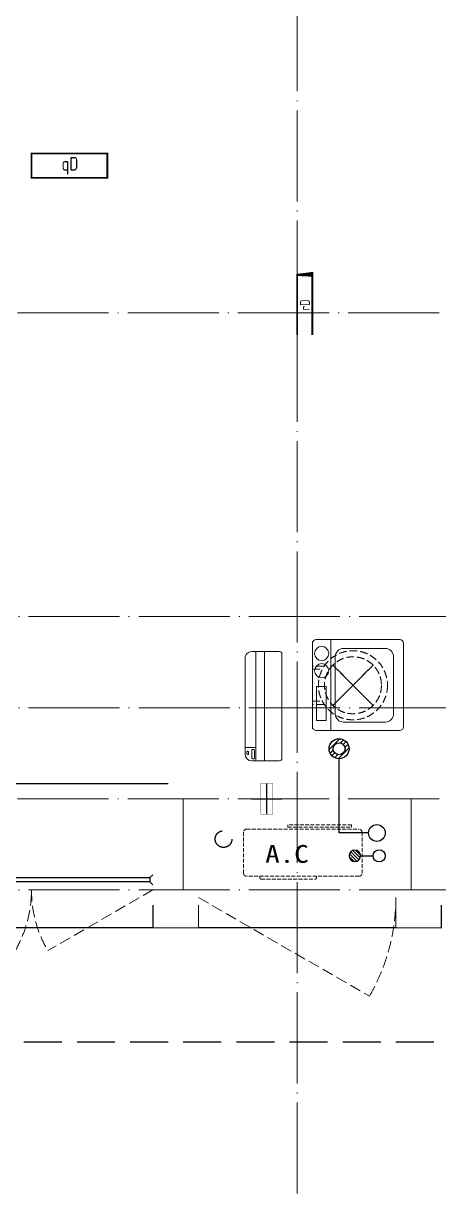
# Model space of a CAD drawing. Extents: x 27938 to 983267, y -209821 to 1628073.
# Drawn here: x 720313 to 723048, y 671657 to 679364 of the extents above; entities that cross this region are included whole.
import ezdxf

# ---------------------------------------------------------------- set-up
doc = ezdxf.new("R2010")
doc.units = 0
doc.header["$LTSCALE"] = 1000
doc.header["$MEASUREMENT"] = 0
for name, pattern in [('$1$DASH', [0.35, 0.25, -0.1]), ('DASH', [0.35, 0.25, -0.1]), ('DOTE', [2.4200000000000004, 2, -0.2, 0.02, -0.2])]:
    doc.linetypes.add(name, pattern=pattern)
for name, color, linetype in [('$RECOVER_210609100354-0', 7, 'Continuous'), ('$RECOVER_210609100354-25', 7, 'Continuous'), ('$RECOVER_210609100354-43', 7, 'Continuous'), ('3-栏杆1', 135, 'Continuous'), ('3.5方案汇报，与郭总、侯月琴确定户型_t8$0$2020.03.04 -1安徽标准化洋房户型(UA）_t8_t8$0$看线', 154, 'Continuous'), ('EQUIP_地漏', 7, 'Continuous'), ('PUB_TEXT', 4, 'Continuous'), ('VPIPE-凝结', 150, 'Continuous'), ('VPIPE-废水', 31, 'Continuous'), ('VPIPE-雨水', 4, 'DASH'), ('卫生间', 6, 'Continuous'), ('机电标识类', 1, 'Continuous'), ('看线', 251, 'Continuous')]:
    doc.layers.add(name, color=color, linetype=linetype)
for name, color, linetype, lineweight in [('DOTE', 19, 'DOTE', 9), ('EQUIP-消防', 3, 'Continuous', 20), ('LVTRY', 1, 'Continuous', 13), ('WINDOW', 144, 'Continuous', 15), ('平面-空调室内机', 176, 'Continuous', 9), ('平面-空调预留孔', 173, 'Continuous', 15), ('空调', 76, 'Continuous', 13)]:
    doc.layers.add(name, color=color, linetype=linetype, lineweight=lineweight)
doc.styles.add('房间名称', font='TSSDENG', dxfattribs={"width": 0.8, "bigfont": 'HZTXT'})
doc.styles.add('黑体', font='')
doc.styles.get('黑体').set_extended_font_data('SimHei')

# ---------------------------------------------------------------- blocks, each defined once
blk = doc.blocks.new('RECTANG')
for p, q in [((1.00000000000004, 1.00000000000004), (0, 1.00000000000004)), ((0, 1.00000000000004), (0, 0)), ((1.00000000000004, 0), (1.00000000000004, 1.00000000000004)), ((0, 0), (1.00000000000004, 0))]:
    blk.add_line(p, q)
blk = doc.blocks.new('洗衣机')
at = {"layer": 'LVTRY'}
for p, q in [((3791567.361739737, 243472.1311109139), (3791020.978428917, 243472.1311109139)), ((3791116.547650196, 243472.1311109139), (3791116.547650196, 242871.5050683203)), ((3790993.746954995, 243444.5237557961), (3790993.746954995, 242899.1124234381)), ((3791198.977629842, 243412.6941587822), (3791474.884451542, 243412.6941587822)), ((3791594.59321366, 242899.1124234381), (3791594.59321366, 243444.5237557961)), ((3791145.054954439, 242982.4807401235), (3791145.054954439, 243358.0271784722)), ((3791528.807126945, 243358.0271784722), (3791528.807126945, 242982.4807401235)), ((3791474.884451542, 242927.8137598135), (3791198.977629842, 242927.8137598135)), ((3791020.978428917, 242871.5050683203), (3791567.361739737, 242871.5050683203))]:
    blk.add_line(p, q, dxfattribs=at)
at = {"layer": 'LVTRY', "extrusion": (0, 0, -1)}
for centre, major_axis, ratio, start_param, end_param in [((3791020.978428917, 243444.5237557961), (-1.908531711022078e-08, 27.60735511779785), 0.9863847444471043, -1.570796326112996, 7.008549296472211e-10), ((3791567.361739737, 243444.5237557961), (-5.264563262736361e-09, 27.60735511779785), 0.9863847444471043, 1.933262439024475e-10, 1.570796326982994), ((3791055.147302595, 243379.8474220779), (-1.532403957494624e-08, 46.92390957762836), 0.9863847444493448, 3.141592653920872, 9.424777961100459), ((3791198.977629842, 243358.0271784722), (4.764609934498854e-09, 54.66698031005217), 0.9863847444472746, 4.712388980298719, 6.283185307091227), ((3791474.884451542, 243358.0271784722), (-4.76474120185596e-09, 54.66698031005217), 0.9863847444472746, 8.836242848531128e-11, 1.57079632688087), ((3791055.147302595, 243265.6659087724), (-1.532403957494624e-08, 46.92390957762836), 0.9863847444493448, 3.141592653920872, 9.424777961100459), ((3791198.977629842, 242982.4807401235), (-6.265914279833452e-09, 54.66698031005218), 0.9863847444472746, 3.141592653705994, 4.712388980497749), ((3791474.884451542, 242982.4807401235), (6.265651745155644e-09, 54.66698031005217), 0.986384744447275, 1.570796326681842, 3.141592653473596), ((3791020.978428917, 242899.1124234381), (1.908525212675288e-08, 27.60735511779785), 0.9863847444471043, 3.14159265288894, 4.712388979702792), ((3791567.361739737, 242899.1124234381), (5.264433297526799e-09, 27.60735511779784), 0.9863847444471044, 1.570796326606803, 3.141592653396471)]:
    blk.add_ellipse(centre, major_axis=major_axis, ratio=ratio, start_param=start_param, end_param=end_param, dxfattribs=at)
at = {"layer": 'LVTRY', "xscale": 63.25620569481588, "yscale": 224.5369532744355, "zscale": 64.12934308941763, "rotation": 180}
blk.add_blockref('RECTANG', (3791085.200501846, 243162.4333077016), dxfattribs=at)
blk = doc.blocks.new('dnfhfn')
at = {"linetype": '$1$DASH', "ltscale": 0.2}
for p, q in [((101.8984962723892, 495.000031470118, -2.359636360997379e-09), (121.8984962723892, 495.000031470118, -2.359636360997379e-09)), ((101.8984962723892, 417.1853479389541, -2.359636360997379e-09), (101.8984962723892, 495.000031470118, -2.359636360997379e-09)), ((121.8984962723892, 495.000031470118, -2.359636360997379e-09), (121.8984962723892, 429.0058331504954, -2.359636360997379e-09)), ((353.1017998967993, 495.000031470118, -2.359636360997379e-09), (333.1017998967993, 495.000031470118, -2.359636360997379e-09)), ((333.1017998967993, 495.000031470118, -2.359636360997379e-09), (333.1017998967993, 429.0058331504954, -2.359636360997379e-09)), ((353.1017998967993, 417.1853479389541, -2.359636360997379e-09), (353.1017998967993, 495.000031470118, -2.359636360997379e-09))]:
    blk.add_line(p, q, dxfattribs=at)
at = {"linetype": '$1$DASH', "ltscale": 0.2, "elevation": -2.359636360997379e-09}
for points in [[(94.91774319857359, 360.0825529289432), (94.91774319857359, 360.0825529289432), (360.0827860850841, 94.91750992601737), (360.0827860850841, 94.91750992601737)], [(360.0827861726284, 360.0825529010035), (94.91774310916662, 94.91750995395705), (94.91774310916662, 94.91750995395705), (360.0827861726284, 360.0825529010035)]]:
    blk.add_lwpolyline(points, close=True, dxfattribs=at)
at = {"linetype": '$1$DASH', "ltscale": 0.2}
for radius in [227.5000000426377, 187.5000000426377]:
    blk.add_circle((227.5002646408975, 227.5000314274803, -2.359636360997379e-09), radius, dxfattribs=at)
blk = doc.blocks.new('ASDFSD')
at = {"layer": '3-栏杆1', "color": 5}
for p, q in [((681762.5879415963, 334937.5442401596), (681742.3193111992, 334955.3318184742)), ((681742.3193111992, 334955.3318184742), (681762.5879414161, 334937.5442403179)), ((683322.0506668226, 334937.5442278689), (683342.3192972196, 334955.3318061834)), ((683342.3192972196, 334955.3318061834), (683322.0506670028, 334937.5442280272)), ((681742.3193347491, 334888.4150854239), (681762.5879414133, 334908.2619604596)), ((681762.5879414161, 334937.5442403179), (681762.5879414133, 334908.2619604596)), ((683322.0506670028, 334937.4781505512), (681762.5879414163, 334937.5226424761)), ((681762.5879414135, 334908.2403724216), (683322.0506670056, 334908.1959003614)), ((683322.0506670028, 334937.5442280272), (683322.0506670056, 334908.2619481689)), ((683322.0506670056, 334908.2619481689), (683342.3192736697, 334888.4150731332)), ((683342.3192736697, 334888.4150731332), (683322.0506670056, 334908.2619481689))]:
    blk.add_line(p, q, dxfattribs=at)
blk = doc.blocks.new('$TwtSys$00000543')
for p, q in [((-93.61191613507253, -8.532828222891112), (8.532828222720127, 93.61191613524352)), ((-8.532828222720127, -93.61191613524352), (93.6119161354145, 8.532828222891112)), ((12.46562189858378, 55.00516585458899), (41.70321270589193, 84.24275666206813)), ((39.88082245889382, 39.88082245889382), (66.46803743171768, 66.46803743154669)), ((55.00516585475998, 12.46562189841279), (84.24275666206813, 41.70321270589193)), ((-84.24275666206813, -41.70321270589193), (-55.00516585475998, -12.46562189841279)), ((-66.46803743308556, -66.46803743308556), (-39.88082245889382, -39.88082245889382)), ((-41.70321270589193, -84.24275666206813), (-12.46562189824181, -55.00516585458899))]:
    blk.add_line(p, q)
for radius in [94, 56.4]:
    blk.add_circle((0, 0), radius)
blk = doc.blocks.new('dongkong')
blk.add_wipeout([(-603756.0415179721, 210770.96306340612), (-603756.0415180603, 210570.80961624245), (-603836.0415181214, 210570.80961593534), (-603836.0415181519, 210770.96306307407)])
at = {"layer": '机电标识类', "color": 250, "linetype": 'DASH', "ltscale": 400}
for p, q in [((-603796.0415180789, 210770.9630630909), (-603796.0415180789, 210570.8096162414)), ((-603896.0415180789, 210670.6929921169), (-603696.0415180789, 210670.6929921169))]:
    blk.add_line(p, q, dxfattribs=at)
at = {"layer": '空调', "color": 6, "linetype": 'DASH', "const_width": 2}
blk.add_lwpolyline([(-603756.0415180789, 210770.9630630909), (-603756.0415180789, 210570.8096162414), (-603836.0415180789, 210570.8096162414), (-603836.0415180789, 210770.9630630909)], close=True, dxfattribs=at)
blk = doc.blocks.new('A$C001338C2')
for p, q in [((844.9999883423079, 303.6000072514144), (54.99998834231155, 303.6000543390692)), ((109.0525457565491, 214.7673082745569), (109.0525510513944, 303.6000511174025)), ((-1.49359439092e-05, 248.6000576173246), (-2.84423585981e-05, 22.0000576172315)), ((899.9999715576414, 22.00000397306576), (899.9999850640525, 248.6000039731589)), ((21.99997024633922, 5.63059293199e-05), (877.9999702463392, 5.2843679441e-06))]:
    blk.add_line(p, q)
at = {"lineweight": 5}
for p, q in [((899.9999830474662, 214.7672611304297), (-1.69525337697e-05, 214.7673147745954)), ((899.9999787804518, 143.1781611304468), (-2.12195482163e-05, 143.1782147746126))]:
    blk.add_line(p, q, dxfattribs=at)
for points in [[(89.24090579471158, 226.3562818807586), (22.19125331861505, 226.3562858772129, -0.414213562372504), (16.6912536464406, 231.8562862050385), (16.69125431894281, 243.1390318179401, -0.414213562373095), (22.19125464676836, 248.6390314901146), (89.24090712286488, 248.6390274936603, -0.414213562373095), (94.74090679503934, 243.1390271658347), (94.74090612253713, 231.8562815529331, -0.414213562373095)], [(73.08482630450817, 275.0144977724194), (56.77886350143308, 275.0144987443309, -0.414213562373095), (51.27886382925863, 280.5144990721565), (51.27886400034913, 283.3844664433818, -0.414213562373095), (56.77886432817468, 288.8844661155563), (73.08482713124977, 288.8844651436448, -0.4142135623732024), (78.58482680342422, 283.3844648158192), (78.58482663233372, 280.5144974445939, -0.414213562373095)]]:
    blk.add_lwpolyline(points, format="xyb", close=True)
for centre, radius, start, end in [((54.99998506405609, 248.6000543390692), 55.0000000000001, 89.99999658490542, 179.9999965849054), ((844.9999850640525, 248.6000072514144), 55.0000000000001, 359.9999965849054, 89.99999658490542), ((21.9999715576414, 22.00005630592932), 22.00000000000004, 179.9999965849054, 269.9999965849054), ((877.9999715576414, 22.00000528436794), 22.00000000000004, 269.9999965849054, 359.9999965849054)]:
    blk.add_arc(centre, radius, start, end)
blk = doc.blocks.new('$TwtSys$00000141')
at = {"color": 1}
for p, q in [((-47.09803151780761, 3.836055847277748), (-5.041545145413693, 45.89254221967349)), ((-47.09803151780761, 3.836055847277748), (-5.041545145413693, 45.89254221967349)), ((-43.60958444554853, -17.52724007043071), (17.52724007042889, 43.60958444554853)), ((-43.60958444554853, -17.52724007043071), (17.52724007042889, 43.60958444554853)), ((-33.23401871576607, -33.23401871577153), (33.23401871576607, 33.23401871576425)), ((-33.23401871576607, -33.23401871576971), (33.23401871576607, 33.23401871576425)), ((-16.17805684451741, -43.53063328177632), (43.79137317708955, 16.43879673983065)), ((-16.17805684451741, -43.53063328177632), (43.79137317708955, 16.43879673983247)), ((5.715553844029273, -46.12975947626182), (46.12974035062325, -5.715572969671484)), ((5.715553844029273, -46.12975947626182), (46.12974035062325, -5.715572969671484))]:
    blk.add_line(p, q, dxfattribs=at)
blk.add_circle((0, -1.818989403545856e-12), 47, dxfattribs=at)
blk.add_circle((0, -1.818989403545856e-12), 47, dxfattribs=at)
blk = doc.blocks.new('gsergvr')
at = {"layer": '平面-空调预留孔', "linetype": 'DASH', "ltscale": 0.1}
for p, q in [((34075.40689820799, 17176.21177392045), (34075.40689820799, 17166.21177392045)), ((34085.40689820799, 17156.21177392045), (34438.2425664645, 17156.21177392045)), ((34448.2425664645, 17166.21177392045), (34448.2425664645, 17176.21177392045))]:
    blk.add_line(p, q, dxfattribs=at)
blk.add_lwpolyline([(34679.34183939642, 17515.32109233934), (34259.5236940319, 17515.32109233934), (34259.5236940319, 17500.20703668251), (34679.34183939642, 17500.20703668251)], close=True, dxfattribs=at)
blk.add_lwpolyline([(34728.55383313683, 17176.21177392068), (33988.55383313683, 17176.21177392045, -0.414213562373517), (33968.55383313683, 17196.21177392045), (33968.5538331373, 17466.21177392045, -0.414213562372746), (33988.5538331373, 17486.21177392045), (34728.55383313636, 17486.21177392045, -0.4142135623727947), (34748.55383313636, 17466.21177392045), (34748.55383313683, 17196.21177392091, -0.4142135623733224)], format="xyb", close=True, dxfattribs=at)
for centre, start, end in [((34085.40689820799, 17166.21177392045), 180, 270), ((34438.2425664645, 17166.21177392045), 270, 0)]:
    blk.add_arc(centre, 10, start, end, dxfattribs=at)
at = {"layer": '平面-空调预留孔', "color": 251, "linetype": 'DASH', "ltscale": 0.1, "true_color": 0x636466, "style": '黑体', "width": 1.2}
blk.add_text('A.C', height=117.045, dxfattribs=at).set_placement((34110.94965887904, 17264.83656359856))
blk = doc.blocks.new('rtyryrtyeeretee')
at = {"layer": '平面-空调预留孔'}
blk.add_blockref('gsergvr', (635673.4605407391, 326705.7952499206), dxfattribs=at)
blk = doc.blocks.new('HFTHFFGHFH')
at = {"layer": 'DOTE', "linetype": 'DOTE', "ltscale": 0.3}
for p, q in [((576016.5798455204, 594448.8100090846), (576016.5798455204, 612948.8100463543)), ((587116.5787011747, 600248.8103599143), (534316.57870118, 600248.8103599143)), ((534316.57870118, 598248.8100090846), (587116.5787011747, 598248.8100090497)), ((534316.57870118, 597648.8100090846), (587116.5787011746, 597648.8100090846)), ((587116.5787011746, 597048.8100090849), (534316.57870118, 597048.8100090846)), ((575266.5798455203, 596448.8100090846), (575266.5798455204, 597048.8100090846)), ((576766.5798455206, 596448.8100090846), (576766.5798455204, 597048.8100090846)), ((534316.5787011874, 596448.8106185137), (587116.5787011746, 596448.8106184986))]:
    blk.add_line(p, q, dxfattribs=at)
blk = doc.blocks.new('BFBTCSD')
at = {"layer": '卫生间', "color": 159, "linetype": 'DASH', "true_color": 0x22346e}
blk.add_lwpolyline([(706816.5764145522, 673857.1717473625), (705216.5636133447, 673857.171747351), (705216.5636133533, 672657.1717476447), (684016.5915057282, 672657.1717470805), (684016.5915057282, 673857.1717473298), (681416.5793612655, 673857.1717472282), (681416.5793609418, 683557.1717473555), (683216.5792870072, 683557.1717473478), (683216.5799416204, 684557.1717415778), (689716.5812359976, 684557.1717831371), (689716.5788299534, 689157.1715729473), (691416.8350333732, 689157.171222894)], dxfattribs=at)
blk = doc.blocks.new('FSFSFSFSEG')
at = {"layer": 'EQUIP-消防', "const_width": 12.82051282052028}
blk.add_lwpolyline([(136866.5605577994, 335152.5449090759), (136466.5605577994, 335152.5449090774), (136466.5605577991, 335052.5449090772), (136866.5605577991, 335052.5449090757)], close=True, dxfattribs=at)
at = {"layer": 'PUB_TEXT', "color": 7, "true_color": 0xffffff, "style": '房间名称', "width": 0.8}
blk.add_text('rD', height=64.8, dxfattribs=at).set_placement((136633.7425204425, 335069.0046025831))
blk = doc.blocks.new('GDGRDGDRGDFD')
at = {"layer": 'EQUIP-消防', "const_width": 12.82051282052028}
blk.add_lwpolyline([(136866.5605577994, 335507.811971089), (136366.5605577994, 335507.8119710906), (136366.5605577991, 335347.8119710904), (136866.5605577991, 335347.8119710888)], close=True, dxfattribs=at)
at = {"layer": 'PUB_TEXT', "color": 7, "true_color": 0xffffff, "style": '房间名称', "width": 0.8}
blk.add_text('qD', height=90, dxfattribs=at).set_placement((136565.0499633249, 335395.5346836653))
blk = doc.blocks.new('HGFHGGGDFGRD')
for name, p, rotation in [('GDGRDGDRGDFD', (583991.5720320296, 34169.39107311062), 359.9985591725983), ('FSFSFSFSEG', (1057269.125720263, 232007.1647419213), 90)]:
    blk.add_blockref(name, p, dxfattribs=dict(rotation=rotation))

msp = doc.modelspace()

# ---------------------------------------------------------------- linework, layer by layer
at = {"layer": '$RECOVER_210609100354-0', "color": 30, "const_width": 8}
for points in [[(721466.5729313629, 673557.1717484118), (721466.5729313629, 673407.1717484118), (721166.5729313629, 673407.1717484118), (721166.5729313592, 673557.1722621152)], [(723066.5728020077, 673557.1712236982), (723066.5728020077, 673407.1712236982), (722766.5728020077, 673407.1712236982), (722766.5728020039, 673557.1717374015)]]:
    msp.add_lwpolyline(points, dxfattribs=at)
at = {"layer": '3.5方案汇报，与郭总、侯月琴确定户型_t8$0$2020.03.04 -1安徽标准化洋房户型(UA）_t8_t8$0$看线', "ltscale": 10}
msp.add_line((719116.5763087451, 674357.164538706), (721266.572931372, 674357.1717472526), dxfattribs=at)
at = {"layer": 'VPIPE-凝结', "ltscale": 0.1}
for points in [[(722586.57855333, 674032.1717473377), (722392.3785531581, 674032.1717473379), (722392.3785531586, 674521.3717474997)], [(722534.1785535498, 673882.1717455571), (722616.57855333, 673882.1717473576)]]:
    msp.add_lwpolyline(points, dxfattribs=at)
msp.add_circle((722656.57855333, 673882.1717473576), 40, dxfattribs=at)
at = {"layer": 'VPIPE-废水'}
msp.add_circle((722641.57855333, 674032.1717473576), 55, dxfattribs=at)
at = {"layer": 'VPIPE-雨水'}
msp.add_circle((721631.5729313848, 673992.1728299186), 55, dxfattribs=at)
at = {"layer": 'WINDOW', "color": 250, "linetype": 'DASH', "ltscale": 0.3}
for points in [[(719566.5729312137, 673657.1717472043), (720259.3932542464, 673257.1717472022, 0.1316524975905399), (720366.57293122, 673657.1717472118)], [(721166.5729312263, 673657.1717472039), (720473.7526081932, 673257.171747202, -0.1316524975905399), (720366.5729312199, 673657.1717472118)], [(721466.578553439, 673607.1717484004), (722592.4115783655, 672957.1717483972, 0.1316524976281984), (722766.5785534197, 673607.1717484051)]]:
    msp.add_lwpolyline(points, format="xyb", dxfattribs=at)
at = {"layer": '看线', "color": 202, "ltscale": 0.5}
for points in [[(721166.572931325, 673557.1717470952), (721166.572931325, 673407.1717470952), (719566.5729313005, 673407.1717472223), (719566.5729312992, 673557.1717471965)], [(722766.5728020077, 673407.1712236982), (721466.5729313629, 673407.1717484118)]]:
    msp.add_lwpolyline(points, dxfattribs=at)

# ---------------------------------------------------------------- block references
at = {"layer": '$RECOVER_210609100354-25'}
msp.add_blockref('洗衣机', (-3068777.267873039, 431834.7705578361), dxfattribs=at)
at = {"layer": '$RECOVER_210609100354-43', "xscale": 0.7000000000000001, "yscale": 0.7000000000000001, "zscale": 0.7000000000000001}
msp.add_blockref('$TwtSys$00000543', (722392.3668790839, 674587.1636930935), dxfattribs=at)
for name, p in [('HGFHGGGDFGRD', (-1.396983861923218e-09, 308833.4469530944)), ('rtyryrtyeeretee', (52121.71796395176, 329865.1566691134))]:
    msp.add_blockref(name, p)
at = {"layer": '3-栏杆1', "color": 5, "xscale": -1}
msp.add_blockref('ASDFSD', (1402908.892242813, 338801.8399284222), dxfattribs=at)
at = {"layer": 'EQUIP_地漏', "xscale": 0.7000000000000001, "yscale": 0.7000000000000001, "zscale": 0.7000000000000001}
msp.add_blockref('$TwtSys$00000543', (722392.3668790841, 674587.1636930935), dxfattribs=at)
at = {"layer": 'EQUIP_地漏', "xscale": 0.8, "yscale": -0.8, "zscale": 0.8, "rotation": 180}
msp.add_blockref('$TwtSys$00000141', (722496.5785535498, 673882.1717455571), dxfattribs=at)
at = {"layer": '平面-空调室内机', "ltscale": 0.3, "xscale": -1, "rotation": 180}
msp.add_blockref('dongkong', (1325712.520585016, 884927.9813636367), dxfattribs=at)
at = {"layer": '平面-空调预留孔', "xscale": 0.800000000046565, "yscale": 0.800000000046565, "zscale": 0.800000000046565, "rotation": 90.00000023343017}
msp.add_blockref('A$C001338C2', (722016.3843793513, 674507.1717850615), dxfattribs=at)
at = {"layer": '平面-空调预留孔', "rotation": 90.00000000000001}
msp.add_blockref('dnfhfn', (722711.5757874768, 674777.5182484855, 2.359636360997379e-09), dxfattribs=at)

# ---------------------------------------------------------------- next in the draw order: block references
msp.add_blockref('HFTHFFGHFH', (146100.0000000225, 77208.36173827358))
at = {"xscale": -1}
msp.add_blockref('BFBTCSD', (1413633.152829104, 0), dxfattribs=at)

doc.saveas('drawing.dxf')
